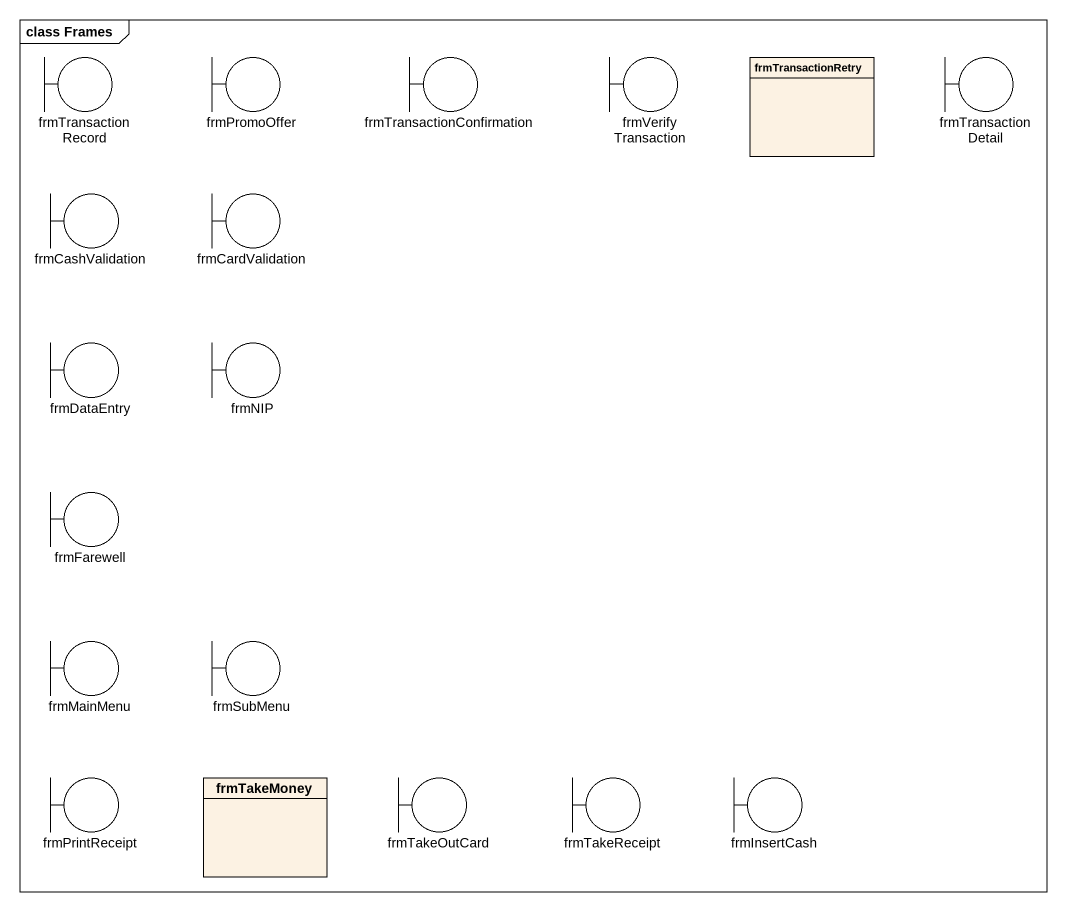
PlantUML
@startuml
mainframe class Frames
allowmixing
hide circle
hide empty members
boundary frmTransactionRecord
boundary frmPromoOffer
boundary frmTransactionConfirmation
boundary frmVerifyTransaction
class frmTransactionRetry
boundary frmTransactionDetail
boundary frmCashValidation
boundary frmCardValidation
boundary frmDataEntry
boundary frmNIP
boundary frmFarewell
boundary frmMainMenu
boundary frmSubMenu
boundary frmPrintReceipt
class frmTakeMoney
boundary frmTakeOutCard
boundary frmTakeReceipt
boundary frmInsertCash
@enduml
